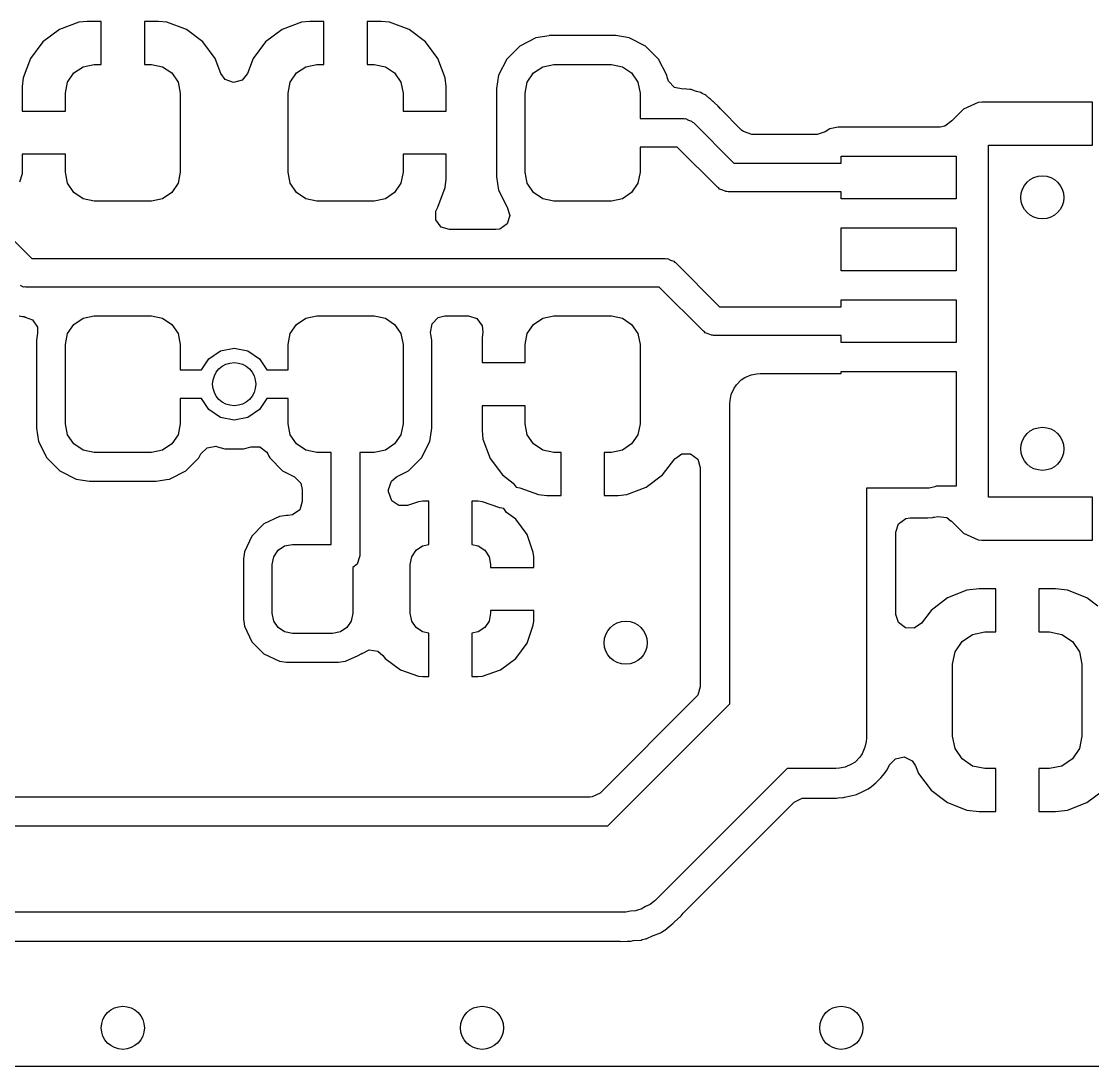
# Model space of a CAD drawing. Extents: x 100.3 to 197.2, y -144.7 to -85.3.
# Drawn here: x 155.29 to 162.75, y -144.7 to -137.43 of the extents above; entities that cross this region are included whole.
import ezdxf

# ---------------------------------------------------------------- set-up
doc = ezdxf.new("R2010")
doc.units = 0
doc.layers.add('BLACK', color=7, linetype='CONTINUOUS')

msp = doc.modelspace()

# ---------------------------------------------------------------- linework, layer by layer
at = {"layer": 'BLACK', "linetype": 'CONTINUOUS'}
for p, q in [((155.693, -137.431), (155.558, -137.482)), ((155.752, -137.425), (155.693, -137.431)), ((155.693, -137.431), (155.693, -137.431)), ((155.85, -137.425), (155.752, -137.425)), ((155.85, -137.725), (155.85, -137.425)), ((156.248, -137.425), (156.15, -137.425)), ((156.15, -137.425), (156.15, -137.425)), ((156.15, -137.425), (156.15, -137.725)), ((156.307, -137.431), (156.248, -137.425)), ((156.442, -137.482), (156.307, -137.431)), ((156.307, -137.431), (156.307, -137.431)), ((157.243, -137.431), (157.108, -137.482)), ((157.302, -137.425), (157.243, -137.431)), ((157.243, -137.431), (157.243, -137.431)), ((157.4, -137.425), (157.302, -137.425)), ((157.4, -137.725), (157.4, -137.425)), ((157.4, -137.425), (157.4, -137.425)), ((157.7, -137.425), (157.7, -137.725)), ((157.798, -137.425), (157.7, -137.425)), ((157.7, -137.425), (157.7, -137.425)), ((157.857, -137.431), (157.798, -137.425)), ((157.992, -137.482), (157.857, -137.431)), ((157.857, -137.431), (157.857, -137.431)), ((155.558, -137.482), (155.443, -137.568)), ((155.558, -137.482), (155.558, -137.482)), ((156.557, -137.568), (156.442, -137.482)), ((156.442, -137.482), (156.442, -137.482)), ((157.108, -137.482), (156.993, -137.568)), ((157.108, -137.482), (157.108, -137.482)), ((158.107, -137.568), (157.992, -137.482)), ((157.992, -137.482), (157.992, -137.482)), ((158.875, -137.539), (158.762, -137.597)), ((158.968, -137.525), (158.875, -137.539)), ((158.875, -137.539), (158.875, -137.539)), ((159.432, -137.524), (158.968, -137.524)), ((158.968, -137.524), (158.968, -137.525)), ((159.525, -137.539), (159.432, -137.524)), ((159.638, -137.597), (159.525, -137.539)), ((159.525, -137.539), (159.525, -137.539)), ((155.443, -137.568), (155.357, -137.683)), ((155.443, -137.568), (155.443, -137.568)), ((156.643, -137.683), (156.557, -137.568)), ((156.557, -137.568), (156.557, -137.568)), ((156.993, -137.568), (156.907, -137.683)), ((156.993, -137.568), (156.993, -137.568)), ((158.193, -137.683), (158.107, -137.568)), ((158.107, -137.568), (158.107, -137.568)), ((158.762, -137.597), (158.672, -137.687)), ((159.728, -137.687), (159.638, -137.597)), ((155.357, -137.683), (155.306, -137.818)), ((155.357, -137.683), (155.357, -137.683)), ((156.682, -137.787), (156.643, -137.683)), ((156.907, -137.683), (156.868, -137.787)), ((158.244, -137.818), (158.193, -137.683)), ((158.193, -137.683), (158.193, -137.683)), ((158.672, -137.687), (158.614, -137.8)), ((159.786, -137.8), (159.728, -137.687)), ((155.659, -137.784), (155.723, -137.74)), ((155.723, -137.74), (155.8, -137.725)), ((155.8, -137.725), (155.85, -137.725)), ((156.15, -137.725), (156.2, -137.725)), ((156.2, -137.725), (156.277, -137.74)), ((156.277, -137.74), (156.341, -137.784)), ((157.209, -137.784), (157.273, -137.74)), ((157.273, -137.74), (157.35, -137.725)), ((157.35, -137.725), (157.4, -137.725)), ((157.7, -137.725), (157.75, -137.725)), ((157.75, -137.725), (157.827, -137.74)), ((157.827, -137.74), (157.891, -137.784)), ((158.859, -137.784), (158.923, -137.74)), ((158.923, -137.74), (159, -137.725)), ((159, -137.725), (159.4, -137.725)), ((159.4, -137.725), (159.477, -137.74)), ((159.477, -137.74), (159.541, -137.784)), ((155.306, -137.818), (155.3, -137.877)), ((155.306, -137.818), (155.306, -137.818)), ((155.6, -137.925), (155.615, -137.848)), ((155.615, -137.848), (155.659, -137.784)), ((156.341, -137.784), (156.385, -137.848)), ((156.385, -137.848), (156.4, -137.925)), ((156.713, -137.83), (156.682, -137.787)), ((156.771, -137.851), (156.713, -137.83)), ((156.83, -137.835), (156.771, -137.851)), ((156.868, -137.787), (156.83, -137.835)), ((157.15, -137.925), (157.165, -137.848)), ((157.165, -137.848), (157.209, -137.784)), ((157.891, -137.784), (157.935, -137.848)), ((157.935, -137.848), (157.95, -137.925)), ((158.25, -137.877), (158.244, -137.818)), ((158.244, -137.818), (158.244, -137.818)), ((158.614, -137.8), (158.6, -137.893)), ((158.8, -137.925), (158.815, -137.848)), ((158.815, -137.848), (158.859, -137.784)), ((159.541, -137.784), (159.585, -137.848)), ((159.585, -137.848), (159.6, -137.925)), ((159.788, -137.813), (159.786, -137.8)), ((159.788, -137.814), (159.788, -137.813)), ((159.797, -137.842), (159.788, -137.814)), ((159.839, -137.886), (159.797, -137.842)), ((155.3, -137.877), (155.3, -138.05)), ((155.6, -138.05), (155.6, -137.925)), ((156.4, -137.925), (156.4, -138.475)), ((157.15, -138.475), (157.15, -137.925)), ((157.95, -137.925), (157.95, -138.05)), ((158.25, -138.05), (158.25, -137.877)), ((158.6, -137.893), (158.6, -138.507)), ((158.8, -138.475), (158.8, -137.925)), ((159.6, -137.925), (159.6, -138.1)), ((159.899, -137.897), (159.839, -137.886)), ((159.914, -137.895), (159.899, -137.897)), ((159.924, -137.897), (159.914, -137.895)), ((159.914, -137.895), (159.914, -137.895)), ((159.946, -137.899), (159.924, -137.897)), ((159.956, -137.899), (159.946, -137.899)), ((159.956, -137.9), (159.956, -137.899)), ((159.956, -137.899), (159.956, -137.899)), ((159.956, -137.899), (159.956, -137.899)), ((159.986, -137.911), (159.956, -137.9)), ((159.992, -137.913), (159.986, -137.911)), ((160.023, -137.92), (159.992, -137.913)), ((160.032, -137.926), (160.023, -137.92)), ((160.023, -137.92), (160.023, -137.92)), ((160.052, -137.937), (160.032, -137.926)), ((160.061, -137.94), (160.052, -137.937)), ((160.084, -137.962), (160.061, -137.94)), ((160.09, -137.966), (160.084, -137.962)), ((160.093, -137.968), (160.09, -137.966)), ((160.107, -137.982), (160.093, -137.968)), ((160.108, -137.983), (160.107, -137.982)), ((160.115, -137.989), (160.108, -137.983)), ((160.144, -138.016), (160.115, -137.989)), ((161.954, -137.989), (161.852, -138.035)), ((161.979, -137.987), (161.954, -137.989)), ((162.749, -137.987), (161.979, -137.987)), ((161.979, -137.987), (161.979, -137.987)), ((162.749, -138.286), (162.749, -137.987)), ((162.749, -137.987), (162.749, -137.987)), ((155.3, -138.05), (155.6, -138.05)), ((155.3, -138.05), (155.3, -138.05)), ((157.95, -138.05), (158.25, -138.05)), ((158.25, -138.05), (158.25, -138.05)), ((160.149, -138.023), (160.144, -138.016)), ((160.15, -138.022), (160.149, -138.023)), ((160.159, -138.034), (160.15, -138.022)), ((160.307, -138.182), (160.159, -138.034)), ((161.852, -138.035), (161.772, -138.114)), ((159.6, -138.1), (159.9, -138.1)), ((159.9, -138.1), (159.908, -138.102)), ((159.908, -138.102), (159.916, -138.101)), ((159.916, -138.101), (159.937, -138.112)), ((159.937, -138.112), (159.959, -138.119)), ((159.959, -138.119), (159.964, -138.126)), ((159.964, -138.126), (159.971, -138.129)), ((159.971, -138.129), (160.253, -138.411)), ((161.77, -138.118), (161.721, -138.155)), ((161.772, -138.114), (161.77, -138.118)), ((160.319, -138.192), (160.307, -138.182)), ((160.377, -138.211), (160.319, -138.192)), ((160.833, -138.211), (160.377, -138.211)), ((160.888, -138.194), (160.833, -138.211)), ((160.921, -138.173), (160.888, -138.194)), ((160.979, -138.161), (160.921, -138.173)), ((160.921, -138.173), (160.921, -138.173)), ((161.688, -138.161), (160.979, -138.161)), ((160.979, -138.161), (160.979, -138.161)), ((160.979, -138.161), (160.979, -138.161)), ((161.721, -138.155), (161.688, -138.161)), ((162.024, -140.737), (162.024, -138.286)), ((162.024, -138.286), (162.749, -138.286)), ((155.6, -138.35), (155.3, -138.35)), ((155.3, -138.35), (155.3, -138.35)), ((155.3, -138.35), (155.3, -138.486)), ((155.6, -138.475), (155.6, -138.35)), ((158.25, -138.35), (157.95, -138.35)), ((157.95, -138.35), (157.95, -138.475)), ((158.25, -138.523), (158.25, -138.35)), ((158.25, -138.35), (158.25, -138.35)), ((159.859, -138.3), (159.6, -138.3)), ((159.6, -138.3), (159.6, -138.475)), ((160.141, -138.582), (159.859, -138.3)), ((160.999, -138.411), (160.999, -138.362)), ((160.999, -138.362), (161.799, -138.362)), ((161.799, -138.362), (161.799, -138.661)), ((160.253, -138.411), (160.999, -138.411)), ((154.75, -138.459), (155.366, -139.075)), ((155.3, -138.486), (155.281, -138.544)), ((155.615, -138.552), (155.6, -138.475)), ((156.4, -138.475), (156.385, -138.552)), ((157.165, -138.552), (157.15, -138.475)), ((157.95, -138.475), (157.935, -138.552)), ((158.244, -138.582), (158.25, -138.523)), ((158.6, -138.507), (158.6, -138.507)), ((158.6, -138.507), (158.614, -138.6)), ((158.815, -138.552), (158.8, -138.475)), ((159.6, -138.475), (159.585, -138.552)), ((155.659, -138.616), (155.615, -138.552)), ((156.385, -138.552), (156.341, -138.616)), ((157.209, -138.616), (157.165, -138.552)), ((157.935, -138.552), (157.891, -138.616)), ((158.193, -138.717), (158.244, -138.582)), ((158.244, -138.582), (158.244, -138.582)), ((158.859, -138.616), (158.815, -138.552)), ((159.585, -138.552), (159.541, -138.616)), ((160.148, -138.586), (160.141, -138.582)), ((160.153, -138.592), (160.148, -138.586)), ((160.175, -138.6), (160.153, -138.592)), ((155.723, -138.66), (155.659, -138.616)), ((155.8, -138.675), (155.723, -138.66)), ((156.277, -138.66), (156.2, -138.675)), ((156.341, -138.616), (156.277, -138.66)), ((157.273, -138.66), (157.209, -138.616)), ((157.35, -138.675), (157.273, -138.66)), ((157.827, -138.66), (157.75, -138.675)), ((157.891, -138.616), (157.827, -138.66)), ((158.614, -138.6), (158.614, -138.6)), ((158.614, -138.6), (158.672, -138.713)), ((158.923, -138.66), (158.859, -138.616)), ((159, -138.675), (158.923, -138.66)), ((159.477, -138.66), (159.4, -138.675)), ((159.541, -138.616), (159.477, -138.66)), ((160.196, -138.61), (160.175, -138.6)), ((160.204, -138.609), (160.196, -138.61)), ((160.212, -138.612), (160.204, -138.609)), ((160.999, -138.612), (160.212, -138.612)), ((160.999, -138.661), (160.999, -138.612)), ((161.799, -138.661), (160.999, -138.661)), ((156.2, -138.675), (155.8, -138.675)), ((157.75, -138.675), (157.35, -138.675)), ((158.179, -138.745), (158.19, -138.723)), ((158.179, -138.806), (158.179, -138.745)), ((158.19, -138.723), (158.193, -138.717)), ((158.19, -138.723), (158.19, -138.723)), ((158.672, -138.713), (158.675, -138.717)), ((158.675, -138.717), (158.694, -138.776)), ((159.4, -138.675), (159, -138.675)), ((158.215, -138.856), (158.179, -138.806)), ((158.694, -138.776), (158.675, -138.834)), ((158.273, -138.874), (158.215, -138.856)), ((158.595, -138.874), (158.273, -138.874)), ((158.625, -138.87), (158.595, -138.874)), ((158.675, -138.834), (158.625, -138.87)), ((160.999, -139.161), (160.999, -138.862)), ((160.999, -138.862), (161.799, -138.862)), ((161.799, -138.862), (161.799, -139.161)), ((155.366, -139.075), (159.775, -139.075)), ((159.775, -139.075), (159.783, -139.077)), ((159.783, -139.077), (159.791, -139.076)), ((159.791, -139.076), (159.812, -139.087)), ((159.812, -139.087), (159.834, -139.094)), ((159.834, -139.094), (159.839, -139.101)), ((159.839, -139.101), (159.846, -139.104)), ((159.846, -139.104), (160.153, -139.411)), ((161.799, -139.161), (160.999, -139.161)), ((155.309, -139.274), (155.288, -139.263)), ((155.317, -139.273), (155.309, -139.274)), ((155.325, -139.275), (155.317, -139.273)), ((159.734, -139.275), (155.325, -139.275)), ((160.041, -139.582), (159.734, -139.275)), ((160.153, -139.411), (160.999, -139.411)), ((160.999, -139.411), (160.999, -139.362)), ((160.999, -139.362), (161.799, -139.362)), ((161.799, -139.362), (161.799, -139.661)), ((155.279, -139.475), (155.301, -139.478)), ((155.301, -139.478), (155.311, -139.48)), ((155.311, -139.48), (155.311, -139.48)), ((155.311, -139.48), (155.314, -139.481)), ((155.314, -139.481), (155.318, -139.482)), ((155.318, -139.482), (155.32, -139.482)), ((155.32, -139.482), (155.32, -139.483)), ((155.32, -139.483), (155.371, -139.502)), ((155.659, -139.534), (155.723, -139.49)), ((155.723, -139.49), (155.8, -139.475)), ((155.8, -139.475), (156.2, -139.475)), ((156.2, -139.475), (156.277, -139.49)), ((156.277, -139.49), (156.341, -139.534)), ((157.209, -139.534), (157.273, -139.49)), ((157.273, -139.49), (157.35, -139.475)), ((157.35, -139.475), (157.75, -139.475)), ((157.75, -139.475), (157.827, -139.49)), ((157.827, -139.49), (157.891, -139.534)), ((158.152, -139.53), (158.195, -139.486)), ((158.195, -139.486), (158.24, -139.475)), ((158.24, -139.475), (158.406, -139.475)), ((158.406, -139.475), (158.464, -139.494)), ((158.859, -139.534), (158.923, -139.49)), ((158.923, -139.49), (159, -139.475)), ((159, -139.475), (159.4, -139.475)), ((159.4, -139.475), (159.477, -139.49)), ((159.477, -139.49), (159.541, -139.534)), ((155.371, -139.502), (155.405, -139.553)), ((155.405, -139.553), (155.407, -139.595)), ((155.615, -139.598), (155.659, -139.534)), ((156.341, -139.534), (156.385, -139.598)), ((157.165, -139.598), (157.209, -139.534)), ((157.891, -139.534), (157.935, -139.598)), ((158.142, -139.59), (158.152, -139.53)), ((158.464, -139.494), (158.5, -139.544)), ((158.5, -139.544), (158.505, -139.585)), ((158.815, -139.598), (158.859, -139.534)), ((159.541, -139.534), (159.585, -139.598)), ((155.407, -139.595), (155.399, -139.643)), ((155.6, -139.675), (155.615, -139.598)), ((156.385, -139.598), (156.4, -139.675)), ((157.15, -139.675), (157.165, -139.598)), ((157.935, -139.598), (157.95, -139.675)), ((158.144, -139.604), (158.142, -139.59)), ((158.15, -139.643), (158.144, -139.604)), ((158.505, -139.585), (158.5, -139.627)), ((158.5, -139.627), (158.5, -139.8)), ((158.8, -139.675), (158.815, -139.598)), ((159.585, -139.598), (159.6, -139.675)), ((160.048, -139.586), (160.041, -139.582)), ((160.053, -139.592), (160.048, -139.586)), ((160.075, -139.6), (160.053, -139.592)), ((160.096, -139.61), (160.075, -139.6)), ((160.104, -139.609), (160.096, -139.61)), ((160.112, -139.612), (160.104, -139.609)), ((160.999, -139.612), (160.112, -139.612)), ((160.999, -139.661), (160.999, -139.612)), ((155.399, -139.643), (155.399, -140.257)), ((155.6, -140.225), (155.6, -139.675)), ((156.4, -139.675), (156.4, -139.85)), ((156.679, -139.719), (156.775, -139.7)), ((156.775, -139.7), (156.871, -139.719)), ((157.15, -139.85), (157.15, -139.675)), ((157.95, -139.675), (157.95, -140.225)), ((158.15, -140.257), (158.15, -139.643)), ((158.8, -139.8), (158.8, -139.675)), ((159.6, -139.675), (159.6, -140.225)), ((161.799, -139.661), (160.999, -139.661)), ((156.547, -139.85), (156.598, -139.773)), ((156.598, -139.773), (156.679, -139.719)), ((156.871, -139.719), (156.952, -139.773)), ((156.952, -139.773), (157.003, -139.85)), ((156.4, -139.85), (156.547, -139.85)), ((157.003, -139.85), (157.15, -139.85)), ((158.5, -139.8), (158.5, -139.8)), ((158.5, -139.8), (158.8, -139.8)), ((160.999, -139.875), (160.999, -139.862)), ((160.999, -139.862), (161.799, -139.862)), ((161.799, -139.862), (161.799, -140.077)), ((160.27, -139.954), (160.304, -139.92)), ((160.304, -139.92), (160.328, -139.904)), ((160.328, -139.904), (160.373, -139.885)), ((160.373, -139.885), (160.413, -139.877)), ((160.413, -139.877), (160.437, -139.875)), ((160.437, -139.875), (160.999, -139.875)), ((160.235, -140.023), (160.254, -139.978)), ((160.254, -139.978), (160.27, -139.954)), ((156.547, -140.05), (156.4, -140.05)), ((156.4, -140.05), (156.4, -140.225)), ((156.598, -140.127), (156.547, -140.05)), ((157.003, -140.05), (156.952, -140.127)), ((157.15, -140.05), (157.003, -140.05)), ((157.15, -140.225), (157.15, -140.05)), ((160.225, -140.087), (160.227, -140.063)), ((160.225, -142.176), (160.225, -140.087)), ((160.227, -140.063), (160.235, -140.023)), ((161.799, -140.077), (161.8, -140.087)), ((161.8, -140.087), (161.8, -140.463)), ((156.679, -140.181), (156.598, -140.127)), ((156.952, -140.127), (156.871, -140.181)), ((158.8, -140.1), (158.5, -140.1)), ((158.5, -140.1), (158.5, -140.1)), ((158.5, -140.1), (158.5, -140.273)), ((158.8, -140.225), (158.8, -140.1)), ((155.615, -140.302), (155.6, -140.225)), ((156.4, -140.225), (156.385, -140.302)), ((156.775, -140.2), (156.679, -140.181)), ((156.871, -140.181), (156.775, -140.2)), ((157.165, -140.302), (157.15, -140.225)), ((157.95, -140.225), (157.935, -140.302)), ((158.815, -140.302), (158.8, -140.225)), ((159.6, -140.225), (159.585, -140.302)), ((155.399, -140.257), (155.4, -140.257)), ((155.4, -140.257), (155.414, -140.35)), ((155.659, -140.366), (155.615, -140.302)), ((156.385, -140.302), (156.341, -140.366)), ((157.209, -140.366), (157.165, -140.302)), ((157.935, -140.302), (157.891, -140.366)), ((158.136, -140.35), (158.148, -140.273)), ((158.148, -140.273), (158.15, -140.257)), ((158.5, -140.273), (158.5, -140.273)), ((158.5, -140.273), (158.506, -140.332)), ((158.859, -140.366), (158.815, -140.302)), ((159.585, -140.302), (159.541, -140.366)), ((155.414, -140.35), (155.414, -140.35)), ((155.414, -140.35), (155.472, -140.463)), ((155.723, -140.41), (155.659, -140.366)), ((156.341, -140.366), (156.277, -140.41)), ((156.586, -140.392), (156.646, -140.382)), ((156.646, -140.382), (156.658, -140.385)), ((156.658, -140.385), (156.71, -140.4)), ((156.84, -140.4), (156.892, -140.385)), ((156.892, -140.385), (156.953, -140.387)), ((156.953, -140.387), (157.001, -140.424)), ((157.273, -140.41), (157.209, -140.366)), ((157.891, -140.366), (157.827, -140.41)), ((158.078, -140.463), (158.136, -140.35)), ((158.506, -140.332), (158.506, -140.332)), ((158.506, -140.332), (158.557, -140.467)), ((158.923, -140.41), (158.859, -140.366)), ((159.541, -140.366), (159.477, -140.41)), ((155.8, -140.425), (155.723, -140.41)), ((156.2, -140.425), (155.8, -140.425)), ((156.277, -140.41), (156.2, -140.425)), ((156.528, -140.463), (156.542, -140.435)), ((156.542, -140.435), (156.586, -140.392)), ((156.71, -140.4), (156.71, -140.4)), ((156.71, -140.4), (156.84, -140.4)), ((156.84, -140.4), (156.84, -140.4)), ((157.001, -140.424), (157.008, -140.435)), ((157.008, -140.435), (157.015, -140.45)), ((157.015, -140.45), (157.022, -140.463)), ((157.35, -140.425), (157.273, -140.41)), ((157.45, -140.425), (157.35, -140.425)), ((157.45, -141.065), (157.45, -140.425)), ((157.75, -140.425), (157.65, -140.425)), ((157.65, -140.425), (157.65, -141.145)), ((157.827, -140.41), (157.75, -140.425)), ((159, -140.425), (158.923, -140.41)), ((159.05, -140.425), (159, -140.425)), ((159.05, -140.725), (159.05, -140.425)), ((159.4, -140.425), (159.35, -140.425)), ((159.35, -140.425), (159.35, -140.725)), ((159.477, -140.41), (159.4, -140.425)), ((159.841, -140.47), (159.891, -140.435)), ((159.891, -140.435), (159.952, -140.436)), ((159.952, -140.436), (160.001, -140.472)), ((155.472, -140.463), (155.562, -140.553)), ((156.438, -140.553), (156.528, -140.463)), ((157.022, -140.463), (157.112, -140.553)), ((157.988, -140.553), (158.078, -140.463)), ((158.557, -140.467), (158.557, -140.467)), ((158.557, -140.467), (158.643, -140.582)), ((159.757, -140.582), (159.841, -140.47)), ((160.001, -140.472), (160.019, -140.529)), ((160.019, -140.529), (160.019, -142.057)), ((161.8, -140.463), (161.799, -140.473)), ((161.799, -140.473), (161.799, -140.661)), ((155.562, -140.553), (155.675, -140.611)), ((156.325, -140.611), (156.438, -140.553)), ((157.112, -140.553), (157.195, -140.596)), ((157.195, -140.596), (157.239, -140.639)), ((157.869, -140.626), (157.905, -140.596)), ((157.905, -140.596), (157.988, -140.553)), ((158.643, -140.582), (158.643, -140.582)), ((158.643, -140.582), (158.717, -140.638)), ((159.642, -140.668), (159.757, -140.582)), ((159.757, -140.582), (159.757, -140.582)), ((155.675, -140.611), (155.768, -140.625)), ((155.768, -140.625), (156.232, -140.625)), ((156.232, -140.625), (156.304, -140.614)), ((156.232, -140.625), (156.232, -140.625)), ((156.232, -140.625), (156.232, -140.625)), ((156.304, -140.614), (156.325, -140.611)), ((156.325, -140.611), (156.325, -140.611)), ((156.325, -140.611), (156.325, -140.611)), ((157.239, -140.639), (157.249, -140.684)), ((157.249, -140.684), (157.249, -140.766)), ((157.85, -140.684), (157.869, -140.626)), ((157.85, -140.701), (157.85, -140.684)), ((158.717, -140.638), (158.737, -140.666)), ((158.737, -140.666), (158.764, -140.671)), ((158.764, -140.671), (158.893, -140.719)), ((159.507, -140.719), (159.642, -140.668)), ((159.642, -140.668), (159.642, -140.668)), ((161.588, -140.675), (161.175, -140.675)), ((161.175, -140.675), (161.175, -140.875)), ((161.612, -140.673), (161.588, -140.675)), ((161.652, -140.665), (161.612, -140.673)), ((161.66, -140.661), (161.652, -140.665)), ((161.799, -140.661), (161.66, -140.661)), ((157.851, -140.703), (157.85, -140.701)), ((157.871, -140.761), (157.851, -140.703)), ((158.893, -140.719), (158.893, -140.719)), ((158.893, -140.719), (158.952, -140.725)), ((158.952, -140.725), (159.05, -140.725)), ((159.05, -140.725), (159.05, -140.725)), ((159.35, -140.725), (159.35, -140.725)), ((159.35, -140.725), (159.448, -140.725)), ((159.448, -140.725), (159.507, -140.719)), ((159.507, -140.719), (159.507, -140.719)), ((162.749, -140.737), (162.024, -140.737)), ((162.749, -141.036), (162.749, -140.737)), ((157.231, -140.824), (157.181, -140.86)), ((157.249, -140.766), (157.231, -140.824)), ((157.921, -140.795), (157.871, -140.761)), ((157.982, -140.794), (157.921, -140.795)), ((158.057, -140.768), (157.982, -140.794)), ((158.087, -140.765), (158.057, -140.768)), ((158.057, -140.768), (158.057, -140.768)), ((158.13, -140.765), (158.087, -140.765)), ((158.13, -141.067), (158.13, -140.765)), ((158.13, -140.765), (158.13, -140.765)), ((158.473, -140.765), (158.43, -140.765)), ((158.43, -140.765), (158.43, -141.067)), ((158.503, -140.768), (158.473, -140.765)), ((158.625, -140.811), (158.503, -140.768)), ((158.651, -140.815), (158.625, -140.811)), ((158.67, -140.843), (158.651, -140.815)), ((157.091, -140.871), (156.982, -140.922)), ((157.14, -140.865), (157.091, -140.871)), ((157.091, -140.871), (157.091, -140.871)), ((157.151, -140.864), (157.14, -140.864)), ((157.14, -140.864), (157.14, -140.865)), ((157.181, -140.86), (157.151, -140.864)), ((158.735, -140.89), (158.67, -140.843)), ((158.813, -140.997), (158.735, -140.89)), ((158.735, -140.89), (158.735, -140.89)), ((161.175, -140.875), (161.175, -142.413)), ((161.399, -140.921), (161.449, -140.885)), ((161.449, -140.885), (161.48, -140.88)), ((161.48, -140.88), (161.593, -140.88)), ((161.593, -140.88), (161.593, -140.88)), ((161.593, -140.88), (161.603, -140.88)), ((161.603, -140.88), (161.637, -140.877)), ((161.637, -140.877), (161.642, -140.876)), ((161.642, -140.876), (161.647, -140.875)), ((161.647, -140.875), (161.673, -140.87)), ((161.647, -140.875), (161.647, -140.875)), ((161.647, -140.875), (161.647, -140.875)), ((161.673, -140.87), (161.734, -140.877)), ((161.734, -140.877), (161.765, -140.904)), ((161.765, -140.904), (161.766, -140.902)), ((161.766, -140.902), (161.852, -140.988)), ((156.982, -140.922), (156.897, -141.007)), ((161.38, -140.98), (161.399, -140.921)), ((161.38, -141.554), (161.38, -140.98)), ((156.897, -141.007), (156.846, -141.116)), ((158.857, -141.122), (158.813, -140.997)), ((161.852, -140.988), (161.954, -141.034)), ((161.954, -141.034), (161.979, -141.036)), ((161.979, -141.036), (162.749, -141.036)), ((162.749, -141.036), (162.749, -141.036)), ((156.846, -141.116), (156.839, -141.165)), ((156.846, -141.116), (156.846, -141.116)), ((157.051, -141.151), (157.081, -141.106)), ((157.081, -141.106), (157.126, -141.076)), ((157.126, -141.076), (157.18, -141.065)), ((157.18, -141.065), (157.45, -141.065)), ((158.011, -141.151), (158.041, -141.106)), ((158.041, -141.106), (158.086, -141.076)), ((158.086, -141.076), (158.13, -141.067)), ((158.43, -141.067), (158.474, -141.076)), ((158.474, -141.076), (158.519, -141.106)), ((158.519, -141.106), (158.549, -141.151)), ((158.86, -141.152), (158.857, -141.122)), ((158.857, -141.122), (158.857, -141.122)), ((156.839, -141.165), (156.839, -141.585)), ((157.04, -141.205), (157.051, -141.151)), ((157.04, -141.545), (157.04, -141.205)), ((157.631, -141.204), (157.6, -141.226)), ((157.65, -141.145), (157.631, -141.204)), ((158, -141.205), (158.011, -141.151)), ((158, -141.545), (158, -141.205)), ((158.549, -141.151), (158.56, -141.205)), ((158.56, -141.205), (158.56, -141.225)), ((158.86, -141.225), (158.86, -141.152)), ((157.6, -141.226), (157.6, -141.545)), ((158.56, -141.225), (158.86, -141.225)), ((158.86, -141.225), (158.86, -141.225)), ((161.875, -141.385), (161.74, -141.438)), ((161.959, -141.375), (161.875, -141.385)), ((162.075, -141.375), (161.959, -141.375)), ((162.075, -141.675), (162.075, -141.375)), ((162.075, -141.375), (162.075, -141.375)), ((162.491, -141.375), (162.375, -141.375)), ((162.375, -141.375), (162.375, -141.375)), ((162.375, -141.375), (162.375, -141.675)), ((162.575, -141.385), (162.491, -141.375)), ((162.71, -141.438), (162.575, -141.385)), ((161.74, -141.438), (161.625, -141.525)), ((162.786, -141.496), (162.71, -141.438)), ((157.051, -141.599), (157.04, -141.545)), ((157.6, -141.545), (157.589, -141.599)), ((158.011, -141.599), (158, -141.545)), ((158.56, -141.545), (158.549, -141.599)), ((158.86, -141.525), (158.56, -141.525)), ((158.56, -141.525), (158.56, -141.545)), ((158.86, -141.598), (158.86, -141.525)), ((158.86, -141.525), (158.86, -141.525)), ((161.398, -141.61), (161.38, -141.554)), ((161.625, -141.525), (161.558, -141.613)), ((161.625, -141.525), (161.625, -141.525)), ((156.839, -141.585), (156.84, -141.585)), ((156.84, -141.585), (156.846, -141.634)), ((156.846, -141.634), (156.846, -141.634)), ((156.846, -141.634), (156.897, -141.743)), ((157.081, -141.644), (157.051, -141.599)), ((157.126, -141.674), (157.081, -141.644)), ((157.559, -141.644), (157.514, -141.674)), ((157.589, -141.599), (157.559, -141.644)), ((158.041, -141.644), (158.011, -141.599)), ((158.086, -141.674), (158.041, -141.644)), ((158.519, -141.644), (158.474, -141.674)), ((158.549, -141.599), (158.519, -141.644)), ((158.813, -141.753), (158.857, -141.628)), ((158.857, -141.628), (158.86, -141.598)), ((161.447, -141.647), (161.398, -141.61)), ((161.508, -141.648), (161.447, -141.647)), ((161.558, -141.613), (161.508, -141.648)), ((157.18, -141.685), (157.126, -141.674)), ((157.46, -141.685), (157.18, -141.685)), ((157.514, -141.674), (157.46, -141.685)), ((158.13, -141.683), (158.086, -141.674)), ((158.13, -141.985), (158.13, -141.683)), ((158.474, -141.674), (158.43, -141.683)), ((158.43, -141.683), (158.43, -141.985)), ((161.841, -141.741), (161.914, -141.692)), ((161.914, -141.692), (162, -141.675)), ((162, -141.675), (162.075, -141.675)), ((162.375, -141.675), (162.45, -141.675)), ((162.45, -141.675), (162.536, -141.692)), ((162.536, -141.692), (162.609, -141.741)), ((156.897, -141.743), (156.897, -141.743)), ((156.897, -141.743), (156.897, -141.743)), ((156.897, -141.743), (156.982, -141.828)), ((157.666, -141.824), (157.714, -141.799)), ((157.714, -141.799), (157.775, -141.809)), ((158.735, -141.86), (158.813, -141.753)), ((161.792, -141.814), (161.841, -141.741)), ((162.609, -141.741), (162.658, -141.814)), ((156.982, -141.828), (157.091, -141.879)), ((157.549, -141.879), (157.637, -141.838)), ((157.637, -141.838), (157.658, -141.828)), ((157.658, -141.828), (157.66, -141.827)), ((157.66, -141.827), (157.662, -141.826)), ((157.662, -141.826), (157.665, -141.823)), ((157.665, -141.823), (157.666, -141.824)), ((157.775, -141.809), (157.809, -141.838)), ((157.809, -141.838), (157.825, -141.86)), ((157.825, -141.86), (157.825, -141.86)), ((157.825, -141.86), (157.932, -141.938)), ((158.628, -141.938), (158.735, -141.86)), ((158.735, -141.86), (158.735, -141.86)), ((161.775, -141.9), (161.792, -141.814)), ((162.658, -141.814), (162.675, -141.9)), ((157.091, -141.879), (157.14, -141.886)), ((157.14, -141.886), (157.5, -141.885)), ((157.5, -141.885), (157.549, -141.879)), ((157.549, -141.879), (157.549, -141.879)), ((157.932, -141.938), (158.057, -141.982)), ((158.503, -141.982), (158.628, -141.938)), ((161.775, -142.4), (161.775, -141.9)), ((162.675, -141.9), (162.675, -142.4)), ((158.057, -141.982), (158.087, -141.985)), ((158.087, -141.985), (158.13, -141.985)), ((158.13, -141.985), (158.13, -141.985)), ((158.43, -141.985), (158.473, -141.985)), ((158.43, -141.985), (158.43, -141.985)), ((158.473, -141.985), (158.503, -141.982)), ((158.503, -141.982), (158.503, -141.982)), ((160.019, -142.057), (160.001, -142.115)), ((159.991, -142.127), (159.322, -142.796)), ((159.376, -143.025), (160.225, -142.176)), ((160.001, -142.115), (159.991, -142.127)), ((161.792, -142.486), (161.775, -142.4)), ((162.675, -142.4), (162.658, -142.486)), ((161.173, -142.437), (161.165, -142.477)), ((161.175, -142.413), (161.173, -142.437)), ((161.13, -142.546), (161.096, -142.58)), ((161.146, -142.522), (161.13, -142.546)), ((161.165, -142.477), (161.146, -142.522)), ((161.378, -142.557), (161.438, -142.545)), ((161.438, -142.545), (161.493, -142.571)), ((161.841, -142.559), (161.792, -142.486)), ((162.658, -142.486), (162.609, -142.559)), ((160.987, -142.623), (160.963, -142.625)), ((161.027, -142.615), (160.987, -142.623)), ((161.072, -142.596), (161.027, -142.615)), ((161.096, -142.58), (161.072, -142.596)), ((161.317, -142.637), (161.336, -142.601)), ((161.336, -142.601), (161.337, -142.599)), ((161.336, -142.601), (161.336, -142.601)), ((161.337, -142.599), (161.378, -142.557)), ((161.337, -142.599), (161.337, -142.599)), ((161.493, -142.571), (161.517, -142.607)), ((161.517, -142.607), (161.538, -142.66)), ((161.914, -142.608), (161.841, -142.559)), ((162, -142.625), (161.914, -142.608)), ((162.536, -142.608), (162.45, -142.625)), ((162.609, -142.559), (162.536, -142.608)), ((160.624, -142.625), (159.712, -143.537)), ((160.9, -142.625), (160.624, -142.625)), ((160.963, -142.625), (160.9, -142.625)), ((161.241, -142.726), (161.276, -142.691)), ((161.276, -142.691), (161.301, -142.66)), ((161.301, -142.66), (161.317, -142.637)), ((161.538, -142.66), (161.538, -142.66)), ((161.538, -142.66), (161.625, -142.775)), ((162.075, -142.625), (162, -142.625)), ((162.075, -142.925), (162.075, -142.625)), ((162.45, -142.625), (162.375, -142.625)), ((162.375, -142.625), (162.375, -142.925)), ((161.151, -142.786), (161.187, -142.767)), ((161.187, -142.767), (161.21, -142.751)), ((161.21, -142.751), (161.241, -142.726)), ((159.252, -142.825), (154.2, -142.825)), ((159.267, -142.823), (159.252, -142.825)), ((159.322, -142.796), (159.267, -142.823)), ((160.673, -142.859), (160.728, -142.832)), ((160.728, -142.832), (160.743, -142.831)), ((160.743, -142.831), (160.968, -142.831)), ((160.968, -142.831), (160.978, -142.83)), ((160.968, -142.831), (160.968, -142.831)), ((160.978, -142.83), (161.012, -142.827)), ((161.012, -142.827), (161.017, -142.826)), ((161.017, -142.826), (161.022, -142.825)), ((161.022, -142.825), (161.067, -142.816)), ((161.022, -142.825), (161.022, -142.825)), ((161.022, -142.825), (161.022, -142.825)), ((161.067, -142.816), (161.106, -142.805)), ((161.106, -142.805), (161.151, -142.786)), ((161.625, -142.775), (161.625, -142.775)), ((161.625, -142.775), (161.74, -142.862)), ((162.71, -142.862), (162.825, -142.775)), ((159.899, -143.633), (160.673, -142.859)), ((161.74, -142.862), (161.875, -142.915)), ((161.875, -142.915), (161.959, -142.925)), ((162.491, -142.925), (162.575, -142.915)), ((162.575, -142.915), (162.71, -142.862)), ((161.959, -142.925), (161.959, -142.925)), ((161.959, -142.925), (162.075, -142.925)), ((162.075, -142.925), (162.075, -142.925)), ((162.375, -142.925), (162.491, -142.925)), ((162.375, -142.925), (162.375, -142.925)), ((162.491, -142.925), (162.491, -142.925)), ((153.9, -143.025), (159.376, -143.025)), ((159.638, -143.586), (159.608, -143.605)), ((159.67, -143.572), (159.638, -143.586)), ((159.696, -143.55), (159.67, -143.572)), ((159.702, -143.547), (159.696, -143.55)), ((159.705, -143.543), (159.702, -143.547)), ((159.712, -143.537), (159.705, -143.543)), ((159.5, -143.625), (153.8, -143.625)), ((159.534, -143.619), (159.5, -143.625)), ((159.569, -143.617), (159.534, -143.619)), ((159.588, -143.609), (159.569, -143.617)), ((159.608, -143.605), (159.588, -143.609)), ((159.843, -143.69), (159.882, -143.656)), ((159.882, -143.656), (159.886, -143.65)), ((159.886, -143.65), (159.899, -143.633)), ((159.773, -143.75), (159.813, -143.716)), ((159.813, -143.716), (159.816, -143.714)), ((159.816, -143.714), (159.829, -143.704)), ((159.829, -143.704), (159.84, -143.693)), ((159.84, -143.693), (159.843, -143.69)), ((159.607, -143.819), (159.615, -143.816)), ((159.615, -143.816), (159.635, -143.811)), ((159.635, -143.811), (159.642, -143.81)), ((159.642, -143.81), (159.69, -143.788)), ((159.69, -143.788), (159.693, -143.787)), ((159.693, -143.787), (159.742, -143.769)), ((159.742, -143.769), (159.748, -143.764)), ((159.748, -143.764), (159.767, -143.753)), ((159.767, -143.753), (159.773, -143.75)), ((153.764, -143.826), (159.436, -143.826)), ((159.436, -143.826), (159.457, -143.828)), ((159.457, -143.828), (159.458, -143.828)), ((159.458, -143.828), (159.464, -143.829)), ((159.464, -143.829), (159.511, -143.826)), ((159.511, -143.826), (159.516, -143.826)), ((159.516, -143.826), (159.52, -143.826)), ((159.52, -143.826), (159.536, -143.826)), ((159.536, -143.826), (159.552, -143.823)), ((159.552, -143.823), (159.555, -143.823)), ((159.555, -143.823), (159.607, -143.819)), ((183.282, -144.7), (106.048, -144.7))]:
    msp.add_line(p, q, dxfattribs=at)
at = {"layer": 'BLACK'}
for centre in [(162.4, -138.65), (156.775, -139.95), (162.4, -140.4), (159.5, -141.75), (156, -144.43), (158.5, -144.43), (161, -144.43)]:
    msp.add_circle(centre, 0.15, dxfattribs=at)

doc.saveas('drawing.dxf')
